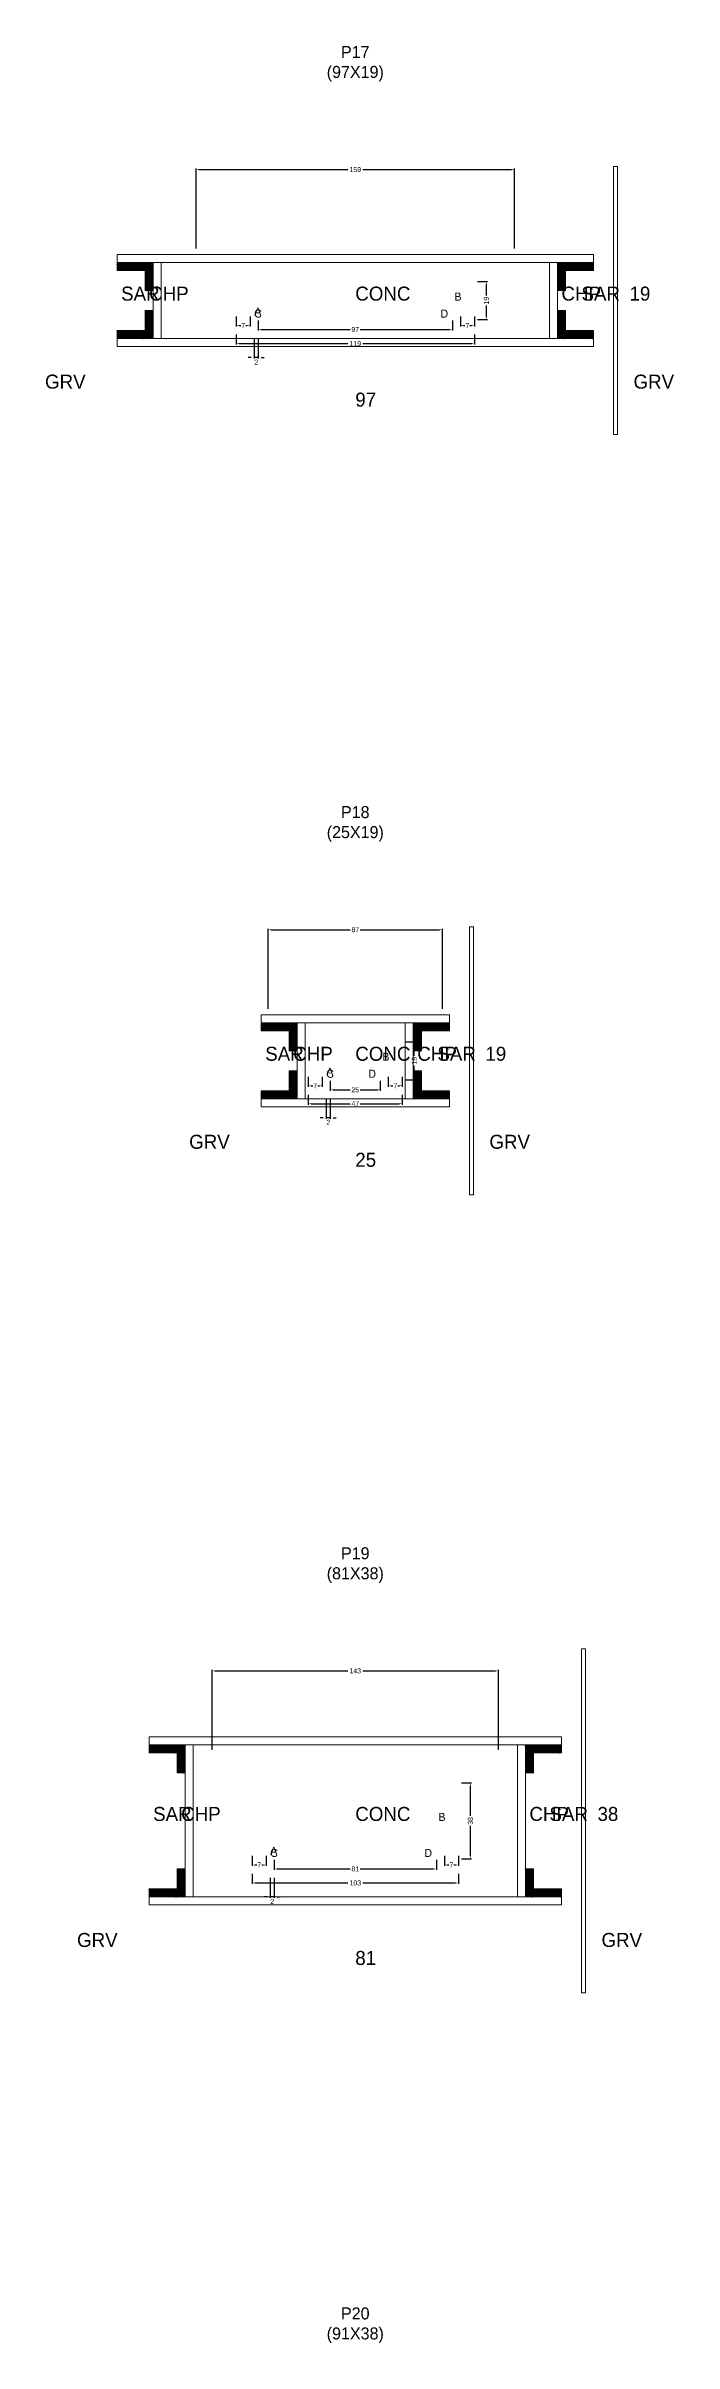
# Model space of a CAD drawing. Header units: centimetres. Extents: x -10500 to 4102, y -9886 to 295.
# Drawn here: x -155 to 159, y -6961 to -5813 of the extents above; entities that cross this region are included whole.
import ezdxf

# ---------------------------------------------------------------- set-up
doc = ezdxf.new("R2010")
doc.units = ezdxf.units.CM
for name, color, linetype in [('COTA', 241, 'Continuous'), ('Hachura', 251, 'Continuous'), ('NOMENCLATURA', 7, 'Continuous'), ('SARRAFO', 251, 'Continuous'), ('Texto Seção', 7, 'Continuous')]:
    doc.layers.add(name, color=color, linetype=linetype)
doc.dimstyles.new('cotax2', dxfattribs={"dimtxt": 2.5, "dimasz": 1.5, "dimexe": 0.5, "dimexo": 0.5, "dimgap": 0.5, "dimtad": 1, "dimcen": 2.5, "dimazin": 3, "dimtfac": 1, "dimtmove": 0, "dimatfit": 3})

# ---------------------------------------------------------------- blocks, each defined once
blk = doc.blocks.new('_CLOSEDFILLED')
at = {"color": 0, "linetype": 'BYBLOCK'}
blk.add_solid([(-1, 0.16), (0, 0), (-1, -0.16)], dxfattribs=at)
blk = doc.blocks.new('*D430')
for p, q in [((-59.5, -5957), (-59.5, -5962)), ((59.5, -5957), (59.5, -5962)), ((-58, -5961.5), (-3.75, -5961.5)), ((3.75, -5961.5), (58, -5961.5))]:
    blk.add_line(p, q)
at = {"layer": 'Defpoints'}
for p in [(-59.5, -5956.5), (59.5, -5956.5), (-59.5, -5961.5)]:
    blk.add_point(p, dxfattribs=at)
at = {"layer": 'COTA', "xscale": 1.5, "yscale": 1.5, "rotation": 180}
blk.add_blockref('_CLOSEDFILLED', (-59.5, -5961.5), dxfattribs=at)
at = {"layer": 'COTA', "xscale": 1.5, "yscale": 1.5}
blk.add_blockref('_CLOSEDFILLED', (59.5, -5961.5), dxfattribs=at)
at = {"layer": 'COTA', "insert": (0, -5961.5), "char_height": 2.5, "attachment_point": 5}
blk.add_mtext('119', dxfattribs=at)
blk = doc.blocks.new('*D431')
for p, q in [((-48.5, -5950), (-48.5, -5955)), ((-47, -5954.5), (-2.5, -5954.5)), ((2.5, -5954.5), (47, -5954.5)), ((48.5, -5950), (48.5, -5955))]:
    blk.add_line(p, q)
at = {"layer": 'Defpoints'}
for p in [(-48.5, -5949.5), (-48.5, -5954.5), (48.5, -5949.5)]:
    blk.add_point(p, dxfattribs=at)
at = {"layer": 'COTA', "xscale": 1.5, "yscale": 1.5, "rotation": 180}
blk.add_blockref('_CLOSEDFILLED', (-48.5, -5954.5), dxfattribs=at)
at = {"layer": 'COTA', "xscale": 1.5, "yscale": 1.5}
blk.add_blockref('_CLOSEDFILLED', (48.5, -5954.5), dxfattribs=at)
at = {"layer": 'COTA', "insert": (0, -5954.5), "char_height": 2.5, "attachment_point": 5}
blk.add_mtext('97', dxfattribs=at)
blk = doc.blocks.new('*D432')
for p, q in [((61, -5930.5), (66, -5930.5)), ((65.5, -5937.5), (65.5, -5932)), ((65.5, -5948), (65.5, -5942.5)), ((61, -5949.5), (66, -5949.5))]:
    blk.add_line(p, q)
at = {"layer": 'Defpoints'}
for p in [(60.5, -5930.5), (60.5, -5949.5), (65.5, -5949.5)]:
    blk.add_point(p, dxfattribs=at)
at = {"layer": 'COTA', "xscale": 1.5, "yscale": 1.5}
for p, rotation in [((65.5, -5930.5), 90), ((65.5, -5949.5), 270)]:
    blk.add_blockref('_CLOSEDFILLED', p, dxfattribs=dict(at, rotation=rotation))
at = {"layer": 'COTA', "insert": (65.5, -5940), "char_height": 2.5, "attachment_point": 5, "rotation": 90}
blk.add_mtext('19', dxfattribs=at)
blk = doc.blocks.new('*D433')
for p, q in [((-59.5, -5948), (-59.5, -5953)), ((-52.5, -5948), (-52.5, -5953)), ((-58, -5952.5), (-57.25, -5952.5)), ((-54.75, -5952.5), (-54, -5952.5))]:
    blk.add_line(p, q)
at = {"layer": 'Defpoints'}
for p in [(-59.5, -5947.5), (-52.5, -5947.5), (-59.5, -5952.5)]:
    blk.add_point(p, dxfattribs=at)
at = {"layer": 'COTA', "xscale": 1.5, "yscale": 1.5, "rotation": 180}
blk.add_blockref('_CLOSEDFILLED', (-59.5, -5952.5), dxfattribs=at)
at = {"layer": 'COTA', "xscale": 1.5, "yscale": 1.5}
blk.add_blockref('_CLOSEDFILLED', (-52.5, -5952.5), dxfattribs=at)
at = {"layer": 'COTA', "insert": (-56, -5952.5), "char_height": 2.5, "attachment_point": 5}
blk.add_mtext('7', dxfattribs=at)
blk = doc.blocks.new('*D434')
for p, q in [((52.5, -5948), (52.5, -5953)), ((59.5, -5948), (59.5, -5953)), ((54, -5952.5), (54.75, -5952.5)), ((57.25, -5952.5), (58, -5952.5))]:
    blk.add_line(p, q)
at = {"layer": 'Defpoints'}
for p in [(52.5, -5947.5), (59.5, -5947.5), (52.5, -5952.5)]:
    blk.add_point(p, dxfattribs=at)
at = {"layer": 'COTA', "xscale": 1.5, "yscale": 1.5, "rotation": 180}
blk.add_blockref('_CLOSEDFILLED', (52.5, -5952.5), dxfattribs=at)
at = {"layer": 'COTA', "xscale": 1.5, "yscale": 1.5}
blk.add_blockref('_CLOSEDFILLED', (59.5, -5952.5), dxfattribs=at)
at = {"layer": 'COTA', "insert": (56, -5952.5), "char_height": 2.5, "attachment_point": 5}
blk.add_mtext('7', dxfattribs=at)
blk = doc.blocks.new('*D435')
for p, q in [((-79.5, -5914), (-79.5, -5874)), ((-78, -5874.5), (-3.75, -5874.5)), ((3.75, -5874.5), (78, -5874.5)), ((79.5, -5914), (79.5, -5874))]:
    blk.add_line(p, q)
at = {"layer": 'Defpoints'}
for p in [(-79.5, -5874.5), (-79.5, -5914.5), (79.5, -5914.5)]:
    blk.add_point(p, dxfattribs=at)
at = {"layer": 'COTA', "xscale": 1.5, "yscale": 1.5, "rotation": 180}
blk.add_blockref('_CLOSEDFILLED', (-79.5, -5874.5), dxfattribs=at)
at = {"layer": 'COTA', "xscale": 1.5, "yscale": 1.5}
blk.add_blockref('_CLOSEDFILLED', (79.5, -5874.5), dxfattribs=at)
at = {"layer": 'COTA', "insert": (0, -5874.5), "char_height": 2.5, "attachment_point": 5}
blk.add_mtext('159', dxfattribs=at)
blk = doc.blocks.new('*D456')
for p, q in [((-23.5, -6337), (-23.5, -6342)), ((23.5, -6337), (23.5, -6342)), ((-22, -6341.5), (-2.5, -6341.5)), ((2.5, -6341.5), (22, -6341.5))]:
    blk.add_line(p, q)
at = {"layer": 'Defpoints'}
for p in [(-23.5, -6336.5), (23.5, -6336.5), (-23.5, -6341.5)]:
    blk.add_point(p, dxfattribs=at)
at = {"layer": 'COTA', "xscale": 1.5, "yscale": 1.5, "rotation": 180}
blk.add_blockref('_CLOSEDFILLED', (-23.5, -6341.5), dxfattribs=at)
at = {"layer": 'COTA', "xscale": 1.5, "yscale": 1.5}
blk.add_blockref('_CLOSEDFILLED', (23.5, -6341.5), dxfattribs=at)
at = {"layer": 'COTA', "insert": (0, -6341.5), "char_height": 2.5, "attachment_point": 5}
blk.add_mtext('47', dxfattribs=at)
blk = doc.blocks.new('*D457')
for p, q in [((-12.5, -6330), (-12.5, -6335)), ((-11, -6334.5), (-2.5, -6334.5)), ((2.5, -6334.5), (11, -6334.5)), ((12.5, -6330), (12.5, -6335))]:
    blk.add_line(p, q)
at = {"layer": 'Defpoints'}
for p in [(-12.5, -6329.5), (-12.5, -6334.5), (12.5, -6329.5)]:
    blk.add_point(p, dxfattribs=at)
at = {"layer": 'COTA', "xscale": 1.5, "yscale": 1.5, "rotation": 180}
blk.add_blockref('_CLOSEDFILLED', (-12.5, -6334.5), dxfattribs=at)
at = {"layer": 'COTA', "xscale": 1.5, "yscale": 1.5}
blk.add_blockref('_CLOSEDFILLED', (12.5, -6334.5), dxfattribs=at)
at = {"layer": 'COTA', "insert": (0, -6334.5), "char_height": 2.5, "attachment_point": 5}
blk.add_mtext('25', dxfattribs=at)
blk = doc.blocks.new('*D458')
for p, q in [((25, -6310.5), (30, -6310.5)), ((29.5, -6317.5), (29.5, -6312)), ((29.5, -6328), (29.5, -6322.5)), ((25, -6329.5), (30, -6329.5))]:
    blk.add_line(p, q)
at = {"layer": 'Defpoints'}
for p in [(24.5, -6310.5), (24.5, -6329.5), (29.5, -6329.5)]:
    blk.add_point(p, dxfattribs=at)
at = {"layer": 'COTA', "xscale": 1.5, "yscale": 1.5}
for p, rotation in [((29.5, -6310.5), 90), ((29.5, -6329.5), 270)]:
    blk.add_blockref('_CLOSEDFILLED', p, dxfattribs=dict(at, rotation=rotation))
at = {"layer": 'COTA', "insert": (29.5, -6320), "char_height": 2.5, "attachment_point": 5, "rotation": 90}
blk.add_mtext('19', dxfattribs=at)
blk = doc.blocks.new('*D459')
for p, q in [((-23.5, -6328), (-23.5, -6333)), ((-22, -6332.5), (-21.25, -6332.5)), ((-18.75, -6332.5), (-18, -6332.5)), ((-16.5, -6328), (-16.5, -6333))]:
    blk.add_line(p, q)
at = {"layer": 'Defpoints'}
for p in [(-23.5, -6327.5), (-23.5, -6332.5), (-16.5, -6327.5)]:
    blk.add_point(p, dxfattribs=at)
at = {"layer": 'COTA', "xscale": 1.5, "yscale": 1.5, "rotation": 180}
blk.add_blockref('_CLOSEDFILLED', (-23.5, -6332.5), dxfattribs=at)
at = {"layer": 'COTA', "xscale": 1.5, "yscale": 1.5}
blk.add_blockref('_CLOSEDFILLED', (-16.5, -6332.5), dxfattribs=at)
at = {"layer": 'COTA', "insert": (-20, -6332.5), "char_height": 2.5, "attachment_point": 5}
blk.add_mtext('7', dxfattribs=at)
blk = doc.blocks.new('*D460')
for p, q in [((16.5, -6328), (16.5, -6333)), ((18, -6332.5), (18.75, -6332.5)), ((21.25, -6332.5), (22, -6332.5)), ((23.5, -6328), (23.5, -6333))]:
    blk.add_line(p, q)
at = {"layer": 'Defpoints'}
for p in [(16.5, -6327.5), (16.5, -6332.5), (23.5, -6327.5)]:
    blk.add_point(p, dxfattribs=at)
at = {"layer": 'COTA', "xscale": 1.5, "yscale": 1.5, "rotation": 180}
blk.add_blockref('_CLOSEDFILLED', (16.5, -6332.5), dxfattribs=at)
at = {"layer": 'COTA', "xscale": 1.5, "yscale": 1.5}
blk.add_blockref('_CLOSEDFILLED', (23.5, -6332.5), dxfattribs=at)
at = {"layer": 'COTA', "insert": (20, -6332.5), "char_height": 2.5, "attachment_point": 5}
blk.add_mtext('7', dxfattribs=at)
blk = doc.blocks.new('*D461')
for p, q in [((-43.5, -6294), (-43.5, -6254)), ((-42, -6254.5), (-2.5, -6254.5)), ((2.5, -6254.5), (42, -6254.5)), ((43.5, -6294), (43.5, -6254))]:
    blk.add_line(p, q)
at = {"layer": 'Defpoints'}
for p in [(-43.5, -6254.5), (-43.5, -6294.5), (43.5, -6294.5)]:
    blk.add_point(p, dxfattribs=at)
at = {"layer": 'COTA', "xscale": 1.5, "yscale": 1.5, "rotation": 180}
blk.add_blockref('_CLOSEDFILLED', (-43.5, -6254.5), dxfattribs=at)
at = {"layer": 'COTA', "xscale": 1.5, "yscale": 1.5}
blk.add_blockref('_CLOSEDFILLED', (43.5, -6254.5), dxfattribs=at)
at = {"layer": 'COTA', "insert": (0, -6254.5), "char_height": 2.5, "attachment_point": 5}
blk.add_mtext('87', dxfattribs=at)
blk = doc.blocks.new('*D482')
for p, q in [((-51.5, -6726.5), (-51.5, -6731.5)), ((51.5, -6726.5), (51.5, -6731.5)), ((-50, -6731), (-3.75, -6731)), ((3.75, -6731), (50, -6731))]:
    blk.add_line(p, q)
at = {"layer": 'Defpoints'}
for p in [(-51.5, -6726), (51.5, -6726), (-51.5, -6731)]:
    blk.add_point(p, dxfattribs=at)
at = {"layer": 'COTA', "xscale": 1.5, "yscale": 1.5, "rotation": 180}
blk.add_blockref('_CLOSEDFILLED', (-51.5, -6731), dxfattribs=at)
at = {"layer": 'COTA', "xscale": 1.5, "yscale": 1.5}
blk.add_blockref('_CLOSEDFILLED', (51.5, -6731), dxfattribs=at)
at = {"layer": 'COTA', "insert": (0, -6731), "char_height": 2.5, "attachment_point": 5}
blk.add_mtext('103', dxfattribs=at)
blk = doc.blocks.new('*D483')
for p, q in [((-40.5, -6719.5), (-40.5, -6724.5)), ((-39, -6724), (-2.5, -6724)), ((2.5, -6724), (39, -6724)), ((40.5, -6719.5), (40.5, -6724.5))]:
    blk.add_line(p, q)
at = {"layer": 'Defpoints'}
for p in [(-40.5, -6719), (-40.5, -6724), (40.5, -6719)]:
    blk.add_point(p, dxfattribs=at)
at = {"layer": 'COTA', "xscale": 1.5, "yscale": 1.5, "rotation": 180}
blk.add_blockref('_CLOSEDFILLED', (-40.5, -6724), dxfattribs=at)
at = {"layer": 'COTA', "xscale": 1.5, "yscale": 1.5}
blk.add_blockref('_CLOSEDFILLED', (40.5, -6724), dxfattribs=at)
at = {"layer": 'COTA', "insert": (0, -6724), "char_height": 2.5, "attachment_point": 5}
blk.add_mtext('81', dxfattribs=at)
blk = doc.blocks.new('*D484')
for p, q in [((53, -6681), (58, -6681)), ((57.5, -6697.5), (57.5, -6682.5)), ((57.5, -6717.5), (57.5, -6702.5)), ((53, -6719), (58, -6719))]:
    blk.add_line(p, q)
at = {"layer": 'Defpoints'}
for p in [(52.5, -6681), (52.5, -6719), (57.5, -6719)]:
    blk.add_point(p, dxfattribs=at)
at = {"layer": 'COTA', "xscale": 1.5, "yscale": 1.5}
for p, rotation in [((57.5, -6681), 90), ((57.5, -6719), 270)]:
    blk.add_blockref('_CLOSEDFILLED', p, dxfattribs=dict(at, rotation=rotation))
at = {"layer": 'COTA', "insert": (57.5, -6700), "char_height": 2.5, "attachment_point": 5, "rotation": 90}
blk.add_mtext('38', dxfattribs=at)
blk = doc.blocks.new('*D485')
for p, q in [((-51.5, -6717.5), (-51.5, -6722.5)), ((-44.5, -6717.5), (-44.5, -6722.5)), ((-50, -6722), (-49.25, -6722)), ((-46.75, -6722), (-46, -6722))]:
    blk.add_line(p, q)
at = {"layer": 'Defpoints'}
for p in [(-51.5, -6717), (-44.5, -6717), (-51.5, -6722)]:
    blk.add_point(p, dxfattribs=at)
at = {"layer": 'COTA', "xscale": 1.5, "yscale": 1.5, "rotation": 180}
blk.add_blockref('_CLOSEDFILLED', (-51.5, -6722), dxfattribs=at)
at = {"layer": 'COTA', "xscale": 1.5, "yscale": 1.5}
blk.add_blockref('_CLOSEDFILLED', (-44.5, -6722), dxfattribs=at)
at = {"layer": 'COTA', "insert": (-48, -6722), "char_height": 2.5, "attachment_point": 5}
blk.add_mtext('7', dxfattribs=at)
blk = doc.blocks.new('*D486')
for p, q in [((44.5, -6717.5), (44.5, -6722.5)), ((51.5, -6717.5), (51.5, -6722.5)), ((46, -6722), (46.75, -6722)), ((49.25, -6722), (50, -6722))]:
    blk.add_line(p, q)
at = {"layer": 'Defpoints'}
for p in [(44.5, -6717), (51.5, -6717), (44.5, -6722)]:
    blk.add_point(p, dxfattribs=at)
at = {"layer": 'COTA', "xscale": 1.5, "yscale": 1.5, "rotation": 180}
blk.add_blockref('_CLOSEDFILLED', (44.5, -6722), dxfattribs=at)
at = {"layer": 'COTA', "xscale": 1.5, "yscale": 1.5}
blk.add_blockref('_CLOSEDFILLED', (51.5, -6722), dxfattribs=at)
at = {"layer": 'COTA', "insert": (48, -6722), "char_height": 2.5, "attachment_point": 5}
blk.add_mtext('7', dxfattribs=at)
blk = doc.blocks.new('*D487')
for p, q in [((-71.5, -6664.5), (-71.5, -6624.5)), ((-70, -6625), (-3.75, -6625)), ((3.75, -6625), (70, -6625)), ((71.5, -6664.5), (71.5, -6624.5))]:
    blk.add_line(p, q)
at = {"layer": 'Defpoints'}
for p in [(-71.5, -6625), (-71.5, -6665), (71.5, -6665)]:
    blk.add_point(p, dxfattribs=at)
at = {"layer": 'COTA', "xscale": 1.5, "yscale": 1.5, "rotation": 180}
blk.add_blockref('_CLOSEDFILLED', (-71.5, -6625), dxfattribs=at)
at = {"layer": 'COTA', "xscale": 1.5, "yscale": 1.5}
blk.add_blockref('_CLOSEDFILLED', (71.5, -6625), dxfattribs=at)
at = {"layer": 'COTA', "insert": (0, -6625), "char_height": 2.5, "attachment_point": 5}
blk.add_mtext('143', dxfattribs=at)

msp = doc.modelspace()

# ---------------------------------------------------------------- hatches: boundary and pattern name
at = {"layer": 'SARRAFO'}
h = msp.add_hatch(dxfattribs=at)
h.set_pattern_fill('SOLID', scale=2)
h.paths.add_polyline_path([(-119, -5925), (-105, -5925), (-105, -5921), (-119, -5921)])
h = msp.add_hatch(dxfattribs=at)
h.set_pattern_fill('SOLID', scale=2)
h.paths.add_polyline_path([(-105, -5935), (-101, -5935), (-101, -5921), (-105, -5921)])
h = msp.add_hatch(dxfattribs=at)
h.set_pattern_fill('SOLID', scale=2)
h.paths.add_polyline_path([(101, -5935), (105, -5935), (105, -5921), (101, -5921)])
h = msp.add_hatch(dxfattribs=at)
h.set_pattern_fill('SOLID', scale=2)
h.paths.add_polyline_path([(105, -5925), (119, -5925), (119, -5921), (105, -5921)])
h = msp.add_hatch(dxfattribs=at)
h.set_pattern_fill('SOLID', scale=2)
h.paths.add_polyline_path([(-105, -5959), (-101, -5959), (-101, -5945), (-105, -5945)])
h = msp.add_hatch(dxfattribs=at)
h.set_pattern_fill('SOLID', scale=2)
h.paths.add_polyline_path([(101, -5959), (105, -5959), (105, -5945), (101, -5945)])
h = msp.add_hatch(dxfattribs=at)
h.set_pattern_fill('SOLID', scale=2)
h.paths.add_polyline_path([(-119, -5959), (-105, -5959), (-105, -5955), (-119, -5955)])
h = msp.add_hatch(dxfattribs=at)
h.set_pattern_fill('SOLID', scale=2)
h.paths.add_polyline_path([(105, -5959), (119, -5959), (119, -5955), (105, -5955)])
h = msp.add_hatch(dxfattribs=at)
h.set_pattern_fill('SOLID', scale=2)
h.paths.add_polyline_path([(-47, -6305), (-33, -6305), (-33, -6301), (-47, -6301)])
h = msp.add_hatch(dxfattribs=at)
h.set_pattern_fill('SOLID', scale=2)
h.paths.add_polyline_path([(-33, -6315), (-29, -6315), (-29, -6301), (-33, -6301)])
h = msp.add_hatch(dxfattribs=at)
h.set_pattern_fill('SOLID', scale=2)
h.paths.add_polyline_path([(29, -6315), (33, -6315), (33, -6301), (29, -6301)])
h = msp.add_hatch(dxfattribs=at)
h.set_pattern_fill('SOLID', scale=2)
h.paths.add_polyline_path([(33, -6305), (47, -6305), (47, -6301), (33, -6301)])
h = msp.add_hatch(dxfattribs=at)
h.set_pattern_fill('SOLID', scale=2)
h.paths.add_polyline_path([(-33, -6339), (-29, -6339), (-29, -6325), (-33, -6325)])
h = msp.add_hatch(dxfattribs=at)
h.set_pattern_fill('SOLID', scale=2)
h.paths.add_polyline_path([(29, -6339), (33, -6339), (33, -6325), (29, -6325)])
h = msp.add_hatch(dxfattribs=at)
h.set_pattern_fill('SOLID', scale=2)
h.paths.add_polyline_path([(-47, -6339), (-33, -6339), (-33, -6335), (-47, -6335)])
h = msp.add_hatch(dxfattribs=at)
h.set_pattern_fill('SOLID', scale=2)
h.paths.add_polyline_path([(33, -6339), (47, -6339), (47, -6335), (33, -6335)])
h = msp.add_hatch(dxfattribs=at)
h.set_pattern_fill('SOLID', scale=2)
h.paths.add_polyline_path([(-103, -6666), (-89, -6666), (-89, -6662), (-103, -6662)])
h = msp.add_hatch(dxfattribs=at)
h.set_pattern_fill('SOLID', scale=2)
h.paths.add_polyline_path([(-89, -6676), (-85, -6676), (-85, -6662), (-89, -6662)])
h = msp.add_hatch(dxfattribs=at)
h.set_pattern_fill('SOLID', scale=2)
h.paths.add_polyline_path([(85, -6676), (89, -6676), (89, -6662), (85, -6662)])
h = msp.add_hatch(dxfattribs=at)
h.set_pattern_fill('SOLID', scale=2)
h.paths.add_polyline_path([(89, -6666), (103, -6666), (103, -6662), (89, -6662)])
h = msp.add_hatch(dxfattribs=at)
h.set_pattern_fill('SOLID', scale=2)
h.paths.add_polyline_path([(-89, -6738), (-85, -6738), (-85, -6724), (-89, -6724)])
h = msp.add_hatch(dxfattribs=at)
h.set_pattern_fill('SOLID', scale=2)
h.paths.add_polyline_path([(85, -6738), (89, -6738), (89, -6724), (85, -6724)])
h = msp.add_hatch(dxfattribs=at)
h.set_pattern_fill('SOLID', scale=2)
h.paths.add_polyline_path([(-103, -6738), (-89, -6738), (-89, -6734), (-103, -6734)])
h = msp.add_hatch(dxfattribs=at)
h.set_pattern_fill('SOLID', scale=2)
h.paths.add_polyline_path([(89, -6738), (103, -6738), (103, -6734), (89, -6734)])

# ---------------------------------------------------------------- linework, layer by layer
at = {"layer": 'Hachura', "lineweight": 13}
for points in [[(129, -6007), (131, -6007), (131, -5873), (129, -5873)], [(57, -6387), (59, -6387), (59, -6253), (57, -6253)], [(113, -6786), (115, -6786), (115, -6614), (113, -6614)]]:
    msp.add_lwpolyline(points, close=True, dxfattribs=at)
at = {"layer": 'Hachura', "lineweight": 18}
for points in [[(-119, -5921), (119, -5921), (119, -5917), (-119, -5917)], [(-101, -5959), (-97, -5959), (-97, -5921), (-101, -5921)], [(97, -5959), (101, -5959), (101, -5921), (97, -5921)], [(-119, -5963), (119, -5963), (119, -5959), (-119, -5959)], [(-47, -6301), (47, -6301), (47, -6297), (-47, -6297)], [(-29, -6339), (-25, -6339), (-25, -6301), (-29, -6301)], [(25, -6339), (29, -6339), (29, -6301), (25, -6301)], [(-47, -6343), (47, -6343), (47, -6339), (-47, -6339)], [(-103, -6662), (103, -6662), (103, -6658), (-103, -6658)], [(-85, -6738), (-81, -6738), (-81, -6662), (-85, -6662)], [(81, -6738), (85, -6738), (85, -6662), (81, -6662)], [(-103, -6742), (103, -6742), (103, -6738), (-103, -6738)]]:
    msp.add_lwpolyline(points, close=True, dxfattribs=at)
at = {"layer": 'SARRAFO', "lineweight": 13}
for points in [[(-119, -5925), (-105, -5925), (-105, -5921), (-119, -5921)], [(-105, -5935), (-101, -5935), (-101, -5921), (-105, -5921)], [(101, -5935), (105, -5935), (105, -5921), (101, -5921)], [(105, -5925), (119, -5925), (119, -5921), (105, -5921)], [(-105, -5959), (-101, -5959), (-101, -5945), (-105, -5945)], [(101, -5959), (105, -5959), (105, -5945), (101, -5945)], [(-119, -5959), (-105, -5959), (-105, -5955), (-119, -5955)], [(105, -5959), (119, -5959), (119, -5955), (105, -5955)], [(-47, -6305), (-33, -6305), (-33, -6301), (-47, -6301)], [(-33, -6315), (-29, -6315), (-29, -6301), (-33, -6301)], [(29, -6315), (33, -6315), (33, -6301), (29, -6301)], [(33, -6305), (47, -6305), (47, -6301), (33, -6301)], [(-33, -6339), (-29, -6339), (-29, -6325), (-33, -6325)], [(29, -6339), (33, -6339), (33, -6325), (29, -6325)], [(-47, -6339), (-33, -6339), (-33, -6335), (-47, -6335)], [(33, -6339), (47, -6339), (47, -6335), (33, -6335)], [(-103, -6666), (-89, -6666), (-89, -6662), (-103, -6662)], [(-89, -6676), (-85, -6676), (-85, -6662), (-89, -6662)], [(85, -6676), (89, -6676), (89, -6662), (85, -6662)], [(89, -6666), (103, -6666), (103, -6662), (89, -6662)], [(-89, -6738), (-85, -6738), (-85, -6724), (-89, -6724)], [(85, -6738), (89, -6738), (89, -6724), (85, -6724)], [(-103, -6738), (-89, -6738), (-89, -6734), (-103, -6734)], [(89, -6738), (103, -6738), (103, -6734), (89, -6734)]]:
    msp.add_lwpolyline(points, close=True, dxfattribs=at)

# ---------------------------------------------------------------- texts
at = {"layer": 'NOMENCLATURA'}
for s, p in [('B', (49.5, -5940)), ('A', (-50.5, -5947.5)), ('C', (-50.5, -5948.5)), ('D', (42.5, -5948.5)), ('A', (-14.5, -6327.5)), ('C', (-14.5, -6328.5)), ('D', (6.5, -6328.5)), ('B', (13.5, -6320)), ('B', (41.5, -6700)), ('A', (-42.5, -6717)), ('C', (-42.5, -6718)), ('D', (34.5, -6718))]:
    msp.add_text(s, height=4, dxfattribs=at).set_placement(p)
at = {"layer": 'NOMENCLATURA', "char_height": 6, "attachment_point": 8}
for s, insert in [('P17\\P(97X19)', (0, -5830.5)), ('P18\\P(25X19)', (0, -6210.5)), ('P19\\P(81X38)', (0, -6581)), ('P20\\P(91X38)', (0, -6961))]:
    msp.add_mtext(s, dxfattribs=dict(at, insert=insert))
at = {"layer": 'Texto Seção'}
for s, p in [('SAR', (-117, -5940)), ('CHP', (-103, -5940)), ('CONC', (0, -5940)), ('CHP', (103, -5940)), ('SAR', (113, -5940)), ('19', (137, -5940)), ('GRV', (-155, -5984)), ('GRV', (139, -5984)), ('97', (0, -5993)), ('SAR', (-45, -6320)), ('CHP', (-31, -6320)), ('CONC', (0, -6320)), ('CHP', (31, -6320)), ('SAR', (41, -6320)), ('19', (65, -6320)), ('GRV', (-83, -6364)), ('GRV', (67, -6364)), ('25', (0, -6373)), ('SAR', (-101, -6700)), ('CHP', (-87, -6700)), ('CONC', (0, -6700)), ('CHP', (87, -6700)), ('SAR', (97, -6700)), ('38', (121, -6700)), ('GRV', (-139, -6763)), ('GRV', (123, -6763)), ('81', (0, -6772))]:
    msp.add_text(s, height=7, dxfattribs=at).set_placement(p)

# ---------------------------------------------------------------- dimensions: what is measured, and where the dimension line sits
at = {"layer": 'COTA'}
for base, p1, p2, picture, middle in [((-79.5, -5874.5), (-79.5, -5914.5), (79.5, -5914.5), '*D435', (0, -5874.5)), ((-59.5, -5952.5), (-59.5, -5947.5), (-52.5, -5947.5), '*D433', (-56, -5952.5)), ((52.5, -5952.5), (52.5, -5947.5), (59.5, -5947.5), '*D434', (56, -5952.5)), ((-59.5, -5961.5), (-59.5, -5956.5), (59.5, -5956.5), '*D430', (0, -5961.5)), ((-48.5, -5954.5), (-48.5, -5949.5), (48.5, -5949.5), '*D431', (0, -5954.5)), ((-43.5, -6254.5), (-43.5, -6294.5), (43.5, -6294.5), '*D461', (0, -6254.5)), ((-23.5, -6332.5), (-23.5, -6327.5), (-16.5, -6327.5), '*D459', (-20, -6332.5)), ((-23.5, -6341.5), (-23.5, -6336.5), (23.5, -6336.5), '*D456', (0, -6341.5)), ((-12.5, -6334.5), (-12.5, -6329.5), (12.5, -6329.5), '*D457', (0, -6334.5)), ((16.5, -6332.5), (16.5, -6327.5), (23.5, -6327.5), '*D460', (20, -6332.5)), ((-71.5, -6625), (-71.5, -6665), (71.5, -6665), '*D487', (0, -6625)), ((-51.5, -6722), (-51.5, -6717), (-44.5, -6717), '*D485', (-48, -6722)), ((44.5, -6722), (44.5, -6717), (51.5, -6717), '*D486', (48, -6722)), ((-51.5, -6731), (-51.5, -6726), (51.5, -6726), '*D482', (0, -6731)), ((-40.5, -6724), (-40.5, -6719), (40.5, -6719), '*D483', (0, -6724))]:
    dim = msp.add_linear_dim(base=base, p1=p1, p2=p2, dimstyle='cotax2', dxfattribs=at)
    dim.commit()
    dim.dimension.update_dxf_attribs({"geometry": picture, "text_midpoint": middle})
for base, p1, p2, picture, middle in [((65.5, -5949.5), (60.5, -5949.5), (60.5, -5930.5), '*D432', (65.5, -5940)), ((29.5, -6329.5), (24.5, -6329.5), (24.5, -6310.5), '*D458', (29.5, -6320)), ((57.5, -6719), (52.5, -6719), (52.5, -6681), '*D484', (57.5, -6700))]:
    dim = msp.add_linear_dim(base=base, p1=p1, p2=p2, angle=90, dimstyle='cotax2', dxfattribs=at)
    dim.commit()
    dim.dimension.update_dxf_attribs({"geometry": picture, "text_midpoint": middle})
for base, p1, p2 in [((-48.5, -5968.5), (-48.5, -5958.5), (-50.5, -5958.5)), ((-12.5, -6348.5), (-12.5, -6338.5), (-14.5, -6338.5)), ((-40.5, -6738), (-40.5, -6728), (-42.5, -6728))]:
    msp.add_linear_dim(base=base, p1=p1, p2=p2, dimstyle='cotax2', dxfattribs=at).render()

doc.saveas('drawing.dxf')
